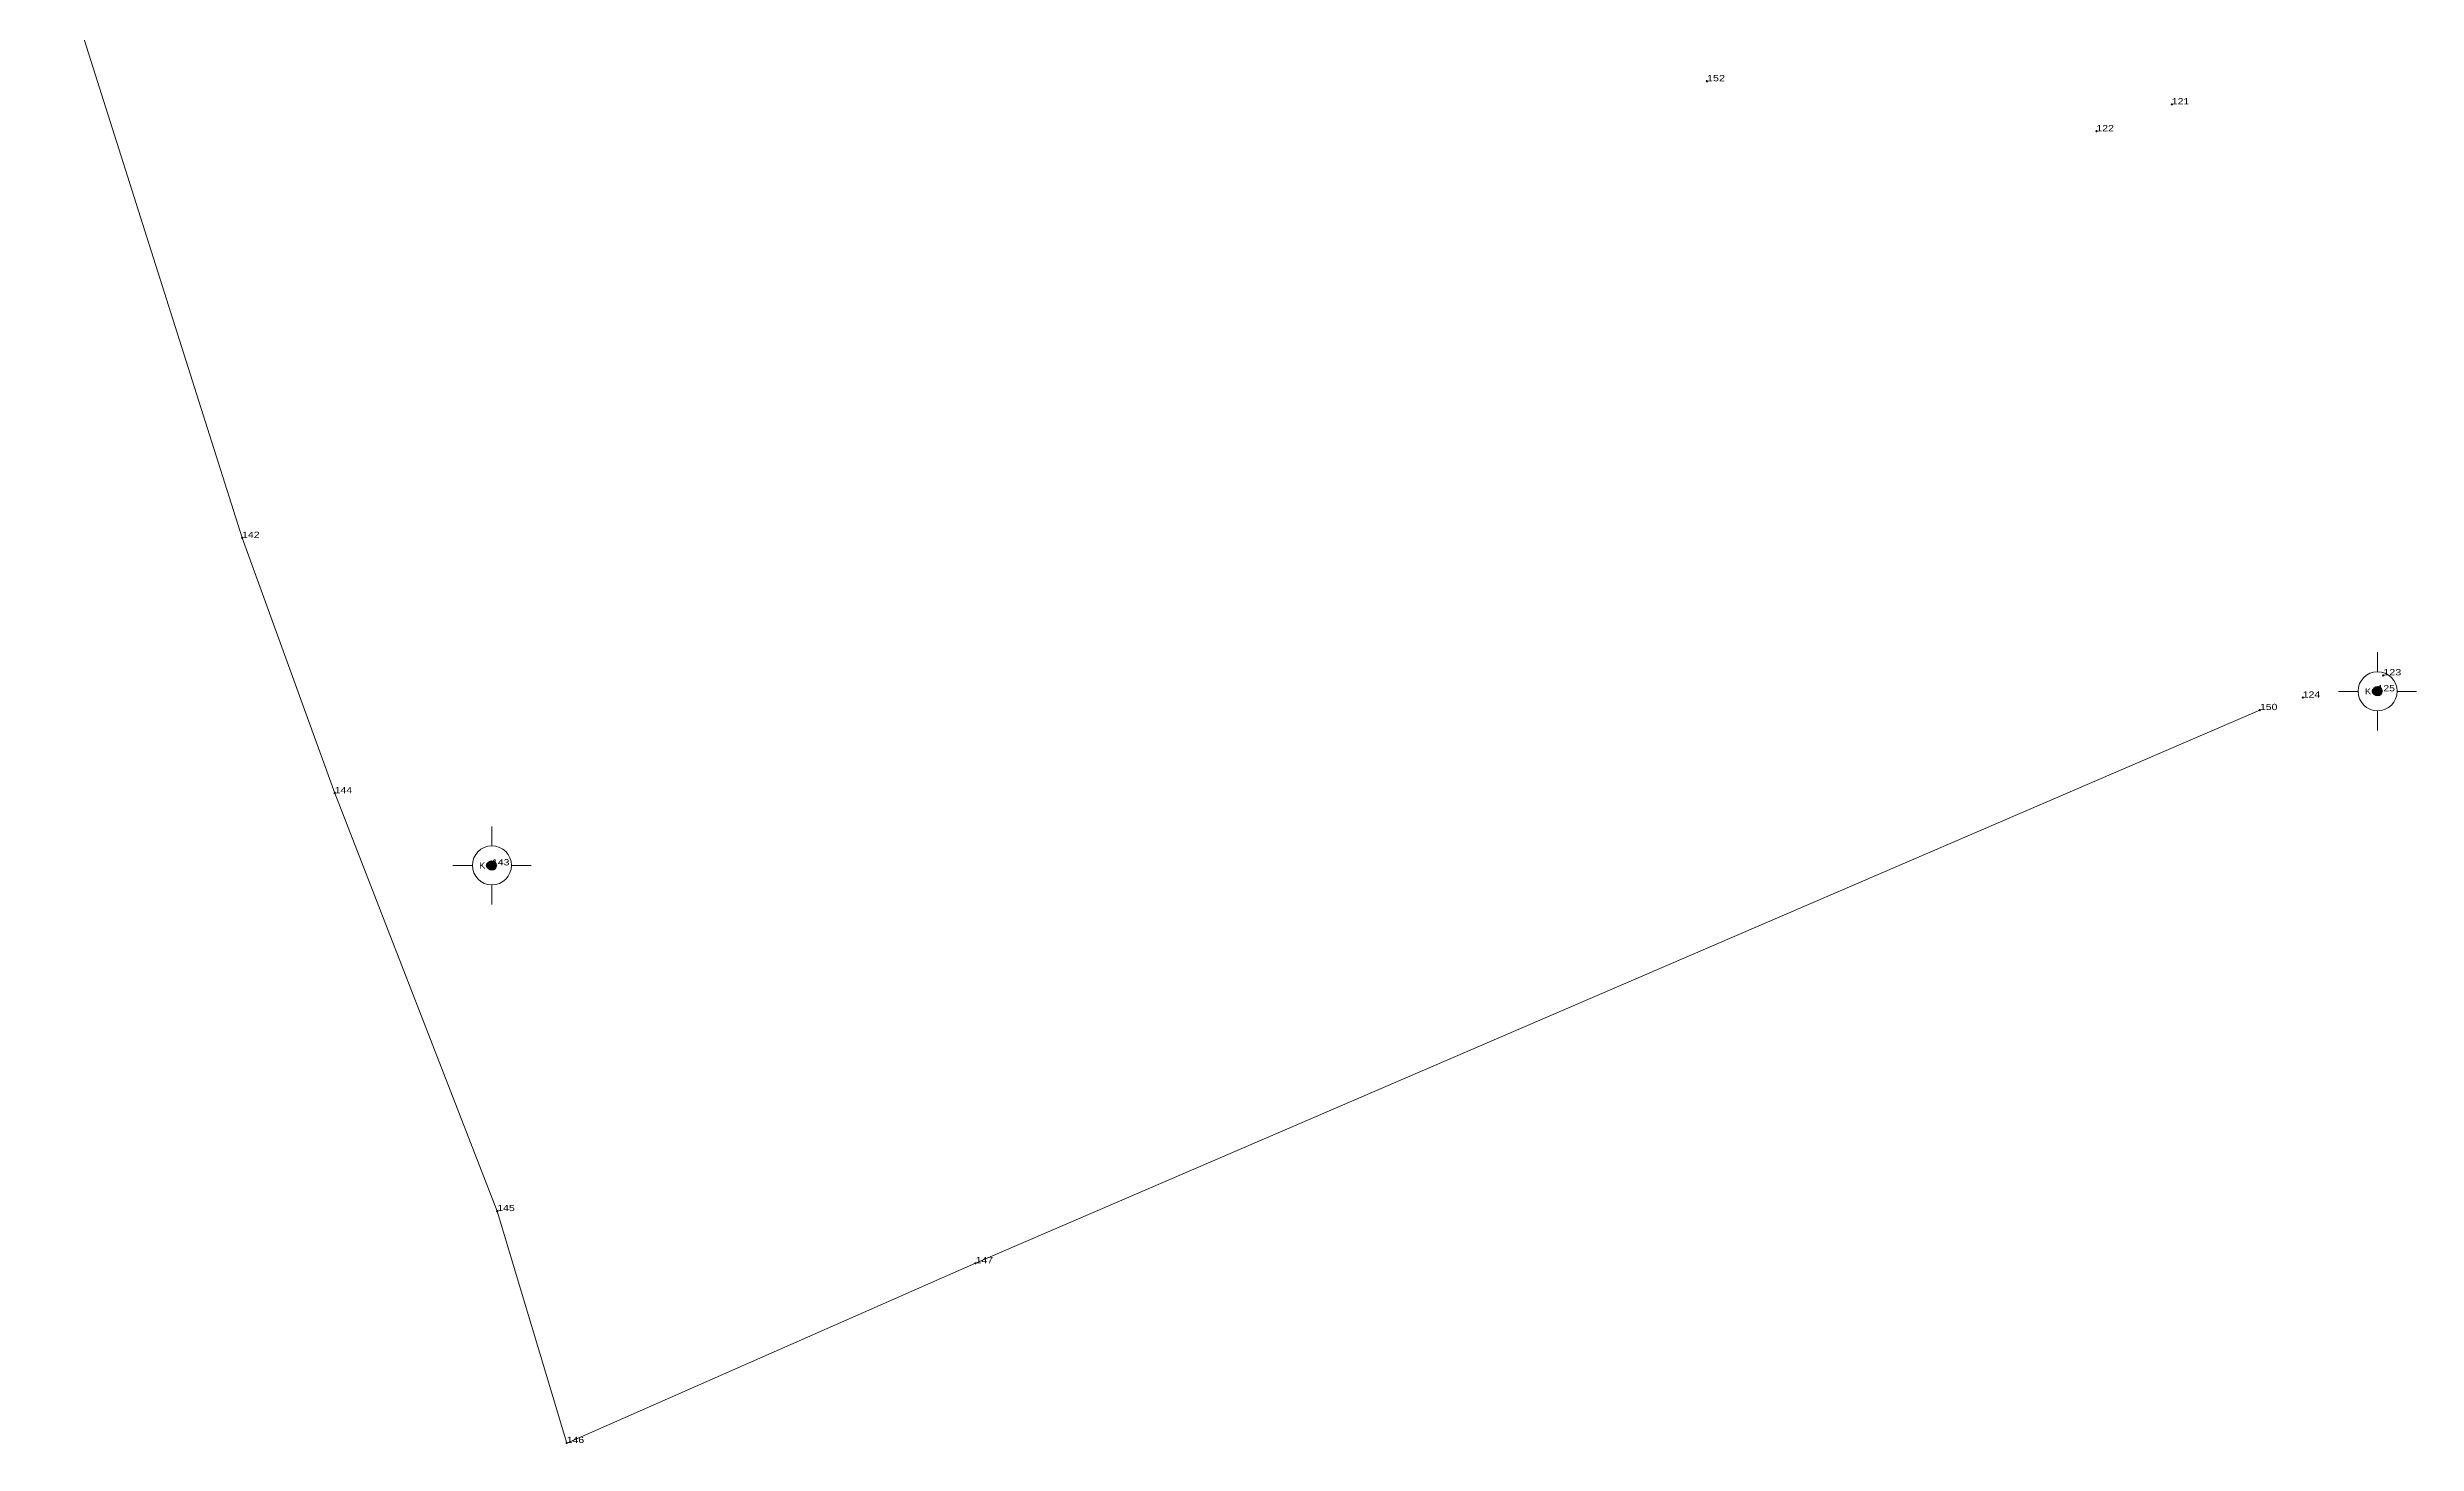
# Model space of a CAD drawing. Header units: metres. Extents: x 548431 to 549826, y 1837881 to 1838400.
# Drawn here: x 549718.3 to 549794.1, y 1837992.9 to 1838037.6 of the extents above; entities that cross this region are included whole.
import ezdxf
from ezdxf.enums import TextEntityAlignment as Align

# ---------------------------------------------------------------- set-up
doc = ezdxf.new("R2010")
doc.units = ezdxf.units.M
doc.header["$LTSCALE"] = 0.08
doc.header["$PDMODE"] = 32
doc.header["$PDSIZE"] = 0.04
doc.layers.add('10', color=7, linetype='Continuous', lineweight=13)
doc.layers.add('7', color=7, linetype='Continuous', lineweight=13)
doc.layers.add('12', color=7, linetype='Continuous')
doc.layers.add('9', color=7, linetype='Continuous')

msp = doc.modelspace()

# ---------------------------------------------------------------- hatches: boundary and pattern name
at = {"layer": '7'}
for points in [[(549792.86047, 1838016.83252, 1), (549792.86047, 1838017.13252, 1)], [(549732.54747, 1838011.26152, 1), (549732.54747, 1838011.56152, 1)]]:
    msp.add_hatch(color=256, dxfattribs=at).paths.add_polyline_path(points)

# ---------------------------------------------------------------- linework, layer by layer
at = {"layer": '10'}
msp.add_lwpolyline([(549763.2, 1838073), (549750.11, 1838066.76), (549736.74, 1838058.75), (549734.94, 1838055.94), (549732.2, 1838052.47), (549729.58, 1838048.73), (549725.65, 1838044.74), (549718.33, 1838041.55), (549724.56, 1838021.89), (549727.52, 1838013.72), (549732.72, 1838000.35), (549734.94, 1837992.93), (549748.02, 1837998.68), (549789.1, 1838016.38)], dxfattribs=at)
at = {"layer": '7'}
for p, q in [((549792.86, 1838017.61), (549792.86, 1838018.23)), ((549792.23, 1838016.98), (549791.61, 1838016.98)), ((549794.11, 1838016.98), (549793.49, 1838016.98)), ((549792.86, 1838015.73), (549792.86, 1838016.36)), ((549732.55, 1838012.04), (549732.55, 1838012.66)), ((549731.92, 1838011.41), (549731.3, 1838011.41)), ((549733.8, 1838011.41), (549733.17, 1838011.41)), ((549732.55, 1838010.16), (549732.55, 1838010.79))]:
    msp.add_line(p, q, dxfattribs=at)
for centre, radius in [((549792.86047, 1838016.98252), 0.625), ((549792.86047, 1838016.98252), 0.15), ((549732.54747, 1838011.41152), 0.625), ((549732.54747, 1838011.41152), 0.15)]:
    msp.add_circle(centre, radius, dxfattribs=at)
for p in [(549771.41, 1838036.5), (549786.28, 1838035.76), (549783.87, 1838034.9), (549724.56, 1838021.89), (549793.04, 1838017.49), (549790.47, 1838016.78), (549789.09, 1838016.38), (549727.52, 1838013.73), (549732.72, 1838000.35), (549748.01, 1837998.68), (549734.94, 1837992.93)]:
    msp.add_point(p, dxfattribs=at)

# ---------------------------------------------------------------- texts
at = {"layer": '12'}
for s, width, p in [('152', 1.3, (549771.41, 1838036.5)), ('121', 1.25, (549786.28, 1838035.76)), ('122', 1.25, (549783.87, 1838034.9)), ('142', 1.25, (549724.56, 1838021.89)), ('123', 1.3, (549793.04, 1838017.49)), ('124', 1.25, (549790.47, 1838016.78)), ('150', 1.25, (549789.1, 1838016.38)), ('144', 1.25, (549727.52, 1838013.72)), ('145', 1.25, (549732.72, 1838000.35)), ('147', 1.25, (549748.02, 1837998.68)), ('146', 1.25, (549734.94, 1837992.93))]:
    msp.add_text(s, height=0.2, dxfattribs=dict(at, width=width)).set_placement(p)
at = {"layer": '7', "width": 1.25}
for s, p in [('125', (549792.86, 1838016.98)), ('143', (549732.55, 1838011.41))]:
    msp.add_text(s, height=0.2, dxfattribs=at).set_placement(p)
at = {"layer": '9', "width": 1.1}
for p in [(549792.87, 1838016.88), (549732.55, 1838011.31)]:
    msp.add_text('KC', height=0.2, dxfattribs=at).set_placement(p, align=Align.RIGHT)

doc.saveas('drawing.dxf')
